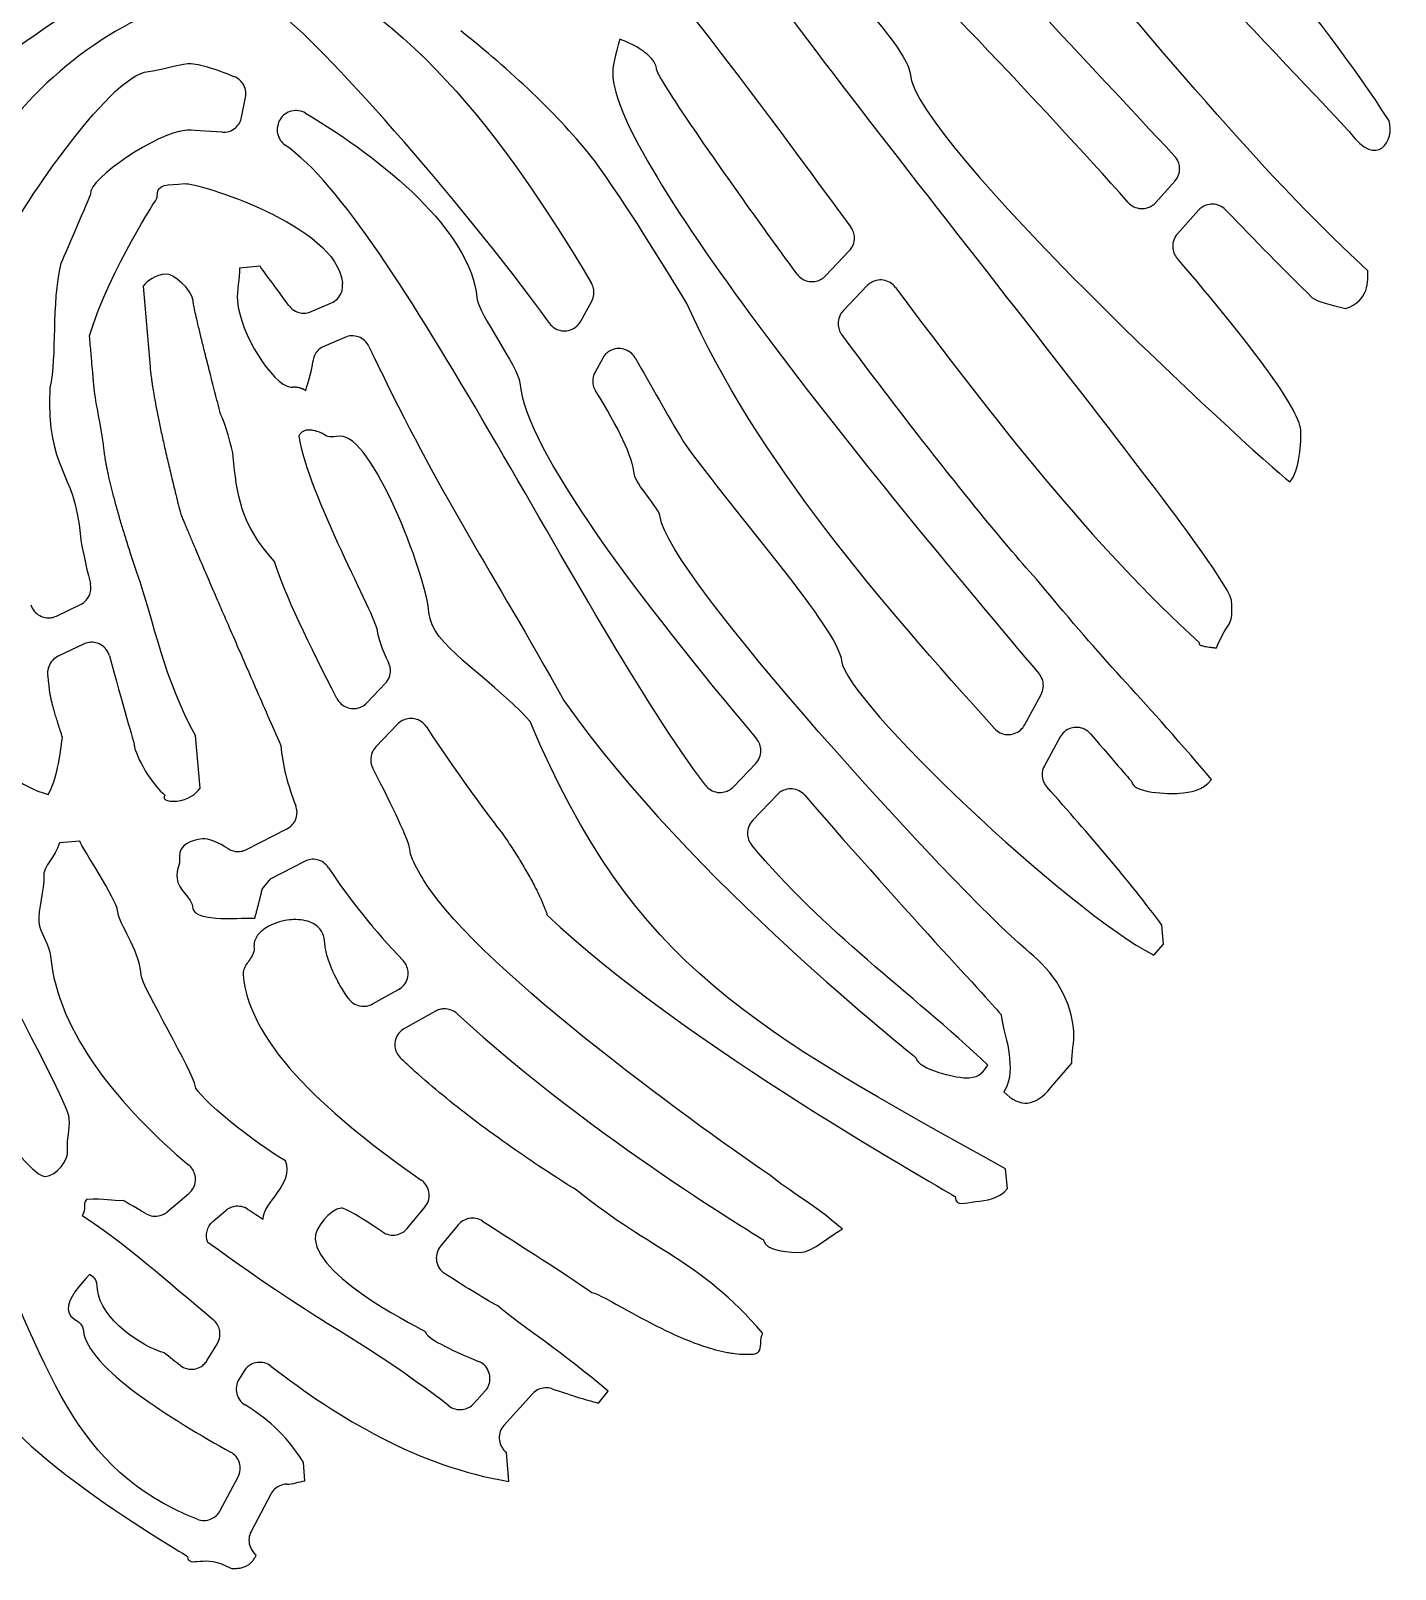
# Model space of a CAD drawing. Header units: inches. Extents: x -29.8 to 29.8, y -43 to 42.9.
# Drawn here: x -1.08 to 26.56, y -40.56 to -9.37 of the extents above; entities that cross this region are included whole.
import ezdxf

# ---------------------------------------------------------------- set-up
doc = ezdxf.new("R2010")
doc.units = ezdxf.units.IN
doc.header["$MEASUREMENT"] = 0

msp = doc.modelspace()

# ---------------------------------------------------------------- linework, layer by layer
for p, q in [((3.19, -11.122), (3.269, -10.717)), ((3.922, -11.287), (3.918, -11.305)), ((22.101, -12.414), (21.715, -12.847)), ((22.15, -13.486), (22.577, -13.007)), ((15.018, -14.338), (15.503, -13.829)), ((3.564, -14.143), (3.15, -14.179)), ((1.192, -14.547), (1.335, -16.183)), ((15.866, -14.534), (15.38, -15.045)), ((4.599, -15.061), (5.011, -14.883)), ((10.061, -15.258), (10.283, -14.85)), ((5.281, -15.583), (4.855, -15.768)), ((10.507, -16.004), (10.351, -16.29)), ((-0.561, -21.233), (-0.077, -21.001)), ((-0.012, -21.802), (-0.529, -22.049)), ((6.101, -22.599), (5.726, -22.993)), ((19.053, -23.442), (19.39, -22.825)), ((2.35, -24.721), (2.256, -23.654)), ((5.91, -23.886), (6.349, -23.426)), ((19.775, -23.684), (19.456, -24.268)), ((13.158, -24.695), (13.608, -24.222)), ((14.045, -24.851), (13.543, -25.378)), ((3.291, -25.966), (4.109, -25.545)), ((-0.088, -25.796), (-0.502, -25.832)), ((4.465, -26.206), (3.769, -26.564)), ((3.608, -26.768), (3.748, -26.592)), ((5.842, -29.097), (6.371, -28.803)), ((7.12, -29.244), (6.488, -29.596)), ((19.582, -30.795), (20.014, -30.295)), ((18.706, -32.84), (18.671, -32.443)), ((1.684, -33.31), (2.123, -32.937)), ((6.544, -33.649), (6.904, -33.215)), ((7.58, -33.575), (7.221, -34.008)), ((2.495, -36.319), (2.698, -35.978)), ((3.233, -36.546), (3.133, -36.714)), ((7.895, -37.198), (8.126, -36.942)), ((9.083, -37.002), (8.506, -37.641)), ((10.419, -37.188), (10.615, -36.947)), ((8.606, -38.778), (8.554, -38.189)), ((4.473, -38.763), (4.445, -38.393)), ((2.757, -39.369), (3.118, -38.684)), ((3.782, -39.033), (3.382, -39.792))]:
    msp.add_line(p, q)
msp.add_lwpolyline([(21.671, -28.109), (21.872, -27.886), (21.838, -27.498)])
msp.add_lwpolyline([(2.504, -33.93, -0.32037), (2.61, -33.507), (2.869, -33.287)], format="xyb")
for points, degree in [([(26.007, -14.233), (20.651, -9.268), (17.537, -2.945), (8.727, 1.873)], 3), ([(10.328, -0.578), (14.289, -3.313), (18.425, -8.003), (22.094, -11.907)], 3), ([(2.002, -1.857), (6.859, -1.432), (11.128, -7.375), (15.534, -13.347)], 3), ([(21.155, -12.847), (17.48, -8.719), (11.892, -3.134), (9.372, -1.314)], 3), ([(26.441, -11.193), (24.991, -8.931), (22.969, -6.661), (20.646, -4.448)], 3), ([(19.492, -5.011), (21.201, -6.682), (25.633, -11.408), (25.653, -11.435)], 3), ([(3.4, -7.666), (6.489, -8.752), (8.502, -11.511), (10.276, -14.478)], 3), ([(14.553, -7.554), (15.78, -8.782), (16.698, -9.829), (16.733, -10.237)], 3), ([(-1.509, -9.808), (-0.64, -9.176), (0.744, -8.317), (1.06, -7.924)], 3), ([(23.244, -20.911), (23.189, -20.286), (16.46, -12.07), (13.595, -8.115)], 3), ([(2.167, -8.679), (0.759, -9.125), (-1.023, -10.274), (-2, -11.988)], 3), ([(9.428, -15.298), (7.563, -12.726), (4.745, -9.564), (3.919, -8.981)], 3), ([(10.337, -11.998), (9.606, -11.061), (8.618, -10.156), (7.629, -9.367)], 3), ([(-1.67, -13.73), (-1.409, -13.185), (0.478, -10.265), (1.304, -10.193)], 3), ([(1.304, -10.193), (1.527, -10.173), (1.876, -10.053), (2.099, -10.033)], 3), ([(2.099, -10.033), (2.27, -10.018), (2.611, -10.116), (3.047, -10.3)], 3), ([(16.733, -10.237), (16.856, -11.643), (23.682, -17.925), (24.429, -18.513)], 3), ([(4.481, -11.037), (6.066, -11.977), (7.839, -13.436), (7.957, -14.783)], 3), ([(25.653, -11.435), (26.197, -12.183), (26.565, -11.582), (26.441, -11.193)], 3), ([(2.038, -11.388), (1.48, -11.437), (0.099, -12.356), (0.127, -12.679)], 3), ([(2.795, -11.424), (2.487, -11.402), (2.16, -11.377), (2.038, -11.388)], 3), ([(12.587, -24.662), (10.069, -21.327), (6.268, -13.188), (4.074, -11.687)], 3), ([(12.213, -14.899), (11.66, -13.989), (11.029, -12.962), (10.337, -11.998)], 3), ([(1.482, -12.741), (1.456, -12.451), (1.685, -12.498), (2.042, -12.467)], 3), ([(2.042, -12.467), (2.277, -12.446), (5.128, -13.299), (5.232, -14.481)], 3), ([(0.127, -12.679), (0.13, -12.713), (-0.462, -14.048), (-0.47, -14.081)], 3), ([(0.108, -15.55), (0.544, -14.144), (1.485, -12.774), (1.482, -12.741)], 3), ([(23.128, -12.997), (23.727, -13.622), (24.311, -14.218), (24.878, -14.772)], 3), ([(24.651, -17.46), (24.613, -17.022), (23.624, -15.701), (22.146, -13.979)], 3), ([(-0.47, -14.081), (-0.68, -14.939), (-0.542, -15.928), (-0.697, -16.609)], 3), ([(1.663, -14.299), (1.44, -14.318), (1.283, -14.435), (1.192, -14.547)], 3), ([(2.205, -14.836), (2.184, -14.602), (1.786, -14.288), (1.663, -14.299)], 3), ([(3.15, -14.179), (3.155, -14.393), (3.086, -14.624), (3.105, -14.847)], 3), ([(4.142, -14.932), (3.891, -14.572), (3.626, -14.243), (3.564, -14.143)], 3), ([(25.557, -14.997), (26.029, -14.865), (26.026, -14.416), (26.007, -14.233)], 3), ([(5.232, -14.481), (5.232, -14.485), (5.233, -14.49)], 2), ([(16.439, -14.569), (18.432, -17.246), (20.464, -19.842), (22.6, -21.776)], 3), ([(2.764, -17.138), (2.224, -15.059), (2.205, -14.836)], 2), ([(3.105, -14.847), (3.163, -15.506), (3.805, -16.539), (4.188, -16.594)], 3), ([(7.957, -14.783), (7.985, -15.106), (8.799, -16.182), (8.827, -16.505)], 3), ([(18.444, -23.512), (16.144, -20.946), (13.651, -18.112), (12.213, -14.899)], 3), ([(24.878, -14.772), (24.976, -14.855), (25.27, -14.93), (25.557, -14.997)], 3), ([(0.203, -16.63), (0.188, -16.463), (0.108, -15.55)], 2), ([(5.769, -15.767), (5.883, -16.007), (6.021, -16.292)], 2), ([(1.335, -16.183), (1.402, -16.975), (1.955, -19.165)], 2), ([(4.488, -16.659), (4.557, -16.436), (4.614, -16.245), (4.632, -16.073)], 3), ([(11.162, -15.997), (11.49, -16.569), (11.814, -17.139), (12.141, -17.698)], 3), ([(6.021, -16.292), (7.285, -18.894), (8.228, -20.275), (9.721, -22.946)], 3), ([(8.827, -16.505), (8.946, -17.867), (11.273, -20.931), (13.624, -23.722)], 3), ([(-0.697, -16.609), (-0.758, -18.362), (-0.199, -18.206), (-0.075, -19.623)], 3), ([(0.394, -17.783), (0.374, -17.56), (0.223, -16.853), (0.203, -16.63)], 3), ([(4.188, -16.594), (4.348, -16.569), (4.488, -16.659)], 2), ([(11.149, -18.371), (11.117, -18.005), (10.82, -17.401), (10.362, -16.669)], 3), ([(3.021, -18.003), (3.007, -17.835), (2.843, -17.283), (2.764, -17.138)], 3), ([(4.827, -17.53), (4.45, -17.369), (4.346, -17.587)], 2), ([(24.429, -18.513), (24.622, -18.303), (24.671, -17.683), (24.651, -17.46)], 3), ([(4.346, -17.587), (4.539, -18.773), (5.915, -21.258), (5.938, -21.525)], 3), ([(5.189, -17.588), (4.966, -17.608), (4.954, -17.622), (4.827, -17.53)], 3), ([(6.986, -21.164), (6.914, -20.338), (5.814, -17.534), (5.189, -17.588)], 3), ([(12.141, -17.698), (13.18, -19.161), (15.292, -21.517), (15.346, -22.141)], 3), ([(1.065, -20.347), (0.458, -18.519), (0.394, -17.783)], 2), ([(3.855, -20.126), (3.166, -19.379), (3.086, -18.739), (3.021, -18.003)], 3), ([(11.673, -19.225), (11.66, -19.068), (11.164, -18.538), (11.149, -18.371)], 3), ([(1.955, -19.165), (2.483, -20.436), (3.983, -23.855)], 2), ([(19.083, -27.989), (17.663, -26.798), (11.771, -20.34), (11.673, -19.225)], 3), ([(-0.075, -19.623), (-0.061, -19.785), (0.017, -20.137), (0.125, -20.572)], 3), ([(5.12, -22.904), (4.578, -21.843), (4.048, -20.764), (3.855, -20.126)], 3), ([(2.256, -23.654), (1.626, -22.536), (1.427, -21.381), (1.065, -20.347)], 3), ([(22.842, -24.547), (21.279, -22.709), (20.708, -22.209), (19.36, -20.561)], 3), ([(9.039, -23.371), (8.078, -22.344), (7.044, -21.833), (6.986, -21.164)], 3), ([(22.941, -21.878), (23.192, -21.273), (23.294, -21.48), (23.244, -20.911)], 3), ([(5.938, -21.525), (5.952, -21.682), (6.036, -21.909), (6.167, -22.175)], 3), ([(22.6, -21.776), (22.529, -21.841), (22.941, -21.878)], 2), ([(0.511, -22.041), (0.768, -22.981), (1.013, -23.829), (1.014, -23.845)], 3), ([(15.346, -22.141), (15.417, -22.945), (19.949, -27.218), (21.671, -28.109)], 3), ([(-0.702, -22.736), (-0.71, -22.643), (-0.722, -22.545), (-0.737, -22.443)], 3), ([(-0.439, -23.693), (-0.682, -22.959), (-0.702, -22.736)], 2), ([(9.721, -22.946), (12.305, -26.635), (16.858, -30.161), (16.86, -30.194)], 3), ([(18.671, -32.443), (13.632, -29.63), (11.122, -28.366), (9.039, -23.371)], 3), ([(-0.728, -24.85), (-0.551, -24.547), (-0.496, -24.078), (-0.439, -23.693)], 3), ([(6.934, -23.48), (7.634, -24.552), (8.446, -25.615), (8.455, -25.616)], 3), ([(1.014, -23.845), (1.035, -24.079), (1.38, -24.666), (1.643, -24.869)], 3), ([(3.983, -23.855), (4.018, -24.255), (4.123, -24.663), (4.286, -25.074)], 3), ([(-1.842, -24.095), (-1.831, -24.229), (-1.287, -24.707), (-0.728, -24.85)], 3), ([(6.596, -25.965), (6.579, -25.772), (6.263, -25.127), (5.847, -24.316)], 3), ([(-0.301, -31.426), (-0.348, -30.89), (-2.966, -26.667), (-3.166, -24.391)], 3), ([(1.643, -24.869), (1.572, -24.934), (1.655, -25.003), (1.878, -24.984)], 3), ([(1.878, -24.984), (2.101, -24.964), (2.258, -24.847), (2.35, -24.721)], 3), ([(14.6, -24.865), (16.705, -27.298), (18.579, -29.279), (18.583, -29.324)], 3), ([(21.838, -27.498), (21.169, -26.598), (20.366, -25.666), (19.505, -24.697)], 3), ([(-0.502, -25.832), (-0.583, -26.129), (-0.84, -26.301), (-0.82, -26.524)], 3), ([(0.678, -27.202), (0.66, -26.99), (-0.052, -25.923), (-0.088, -25.796)], 3), ([(2.395, -25.748), (2.172, -25.768), (1.912, -25.88), (1.931, -26.103)], 3), ([(2.925, -25.954), (2.718, -25.828), (2.52, -25.737), (2.395, -25.748)], 3), ([(8.455, -25.616), (9.151, -26.618), (9.382, -27.294)], 2), ([(18.312, -30.338), (16.738, -28.848), (14.968, -27.618), (13.525, -25.876)], 3), ([(1.931, -26.103), (1.951, -26.327), (1.862, -26.334), (1.881, -26.557)], 3), ([(7.03, -26.813), (6.9, -26.63), (6.616, -26.188), (6.596, -25.965)], 3), ([(4.951, -26.335), (5.363, -26.972), (5.882, -27.605), (6.461, -28.218)], 3), ([(-0.82, -26.524), (-0.801, -26.747), (-0.94, -27.209), (-0.921, -27.432)], 3), ([(1.881, -26.557), (1.901, -26.781), (2.184, -26.936), (2.204, -27.159)], 3), ([(3.456, -27.359), (3.541, -27.056), (3.608, -26.768)], 2), ([(3.769, -26.564), (3.767, -26.566), (3.765, -26.57), (3.761, -26.576), (3.757, -26.581), (3.752, -26.587), (3.75, -26.591), (3.748, -26.592)], 3), ([(13.906, -32.578), (13.163, -32.079), (8.364, -28.705), (7.03, -26.813)], 3), ([(-0.921, -27.432), (-0.901, -27.655), (-0.699, -27.908), (-0.68, -28.131)], 3), ([(1.152, -28.51), (1.102, -27.93), (0.706, -27.515), (0.678, -27.202)], 3), ([(2.204, -27.159), (2.23, -27.46), (3.274, -27.333), (3.456, -27.359)], 3), ([(9.382, -27.294), (12.09, -29.899), (17.643, -32.97), (17.646, -33.004)], 3), ([(20.051, -29.645), (19.979, -28.83), (19.508, -28.346), (19.083, -27.989)], 3), ([(-0.68, -28.131), (-0.544, -29.685), (0.76, -31.226), (2.12, -32.364)], 3), ([(2.248, -30.753), (2.229, -30.53), (1.172, -28.733), (1.152, -28.51)], 3), ([(7.557, -29.295), (10.353, -31.869), (13.763, -33.863), (13.765, -33.883)], 3), ([(18.583, -29.324), (18.603, -29.547), (18.723, -29.896), (18.743, -30.119)], 3), ([(20.014, -30.295), (20, -30.099), (20.07, -29.868), (20.051, -29.645)], 3), ([(16.86, -30.194), (16.88, -30.417), (17.707, -30.615), (17.93, -30.595)], 3), ([(18.743, -30.119), (18.762, -30.342), (18.8, -30.622), (18.632, -30.878)], 3), ([(17.93, -30.595), (18.153, -30.576), (18.22, -30.467), (18.312, -30.338)], 3), ([(4.082, -32.275), (3.503, -31.955), (2.268, -30.976), (2.248, -30.753)], 3), ([(18.632, -30.878), (18.961, -31.209), (19.277, -31.181), (19.582, -30.795)], 3), ([(-1.988, -31.31), (-1.496, -31.986), (-0.971, -32.609), (-0.784, -32.592)], 3), ([(-0.336, -32.058), (-0.356, -31.835), (-0.282, -31.649), (-0.301, -31.426)], 3), ([(-0.784, -32.592), (-0.561, -32.573), (-0.317, -32.281), (-0.336, -32.058)], 3), ([(3.629, -33.461), (3.623, -33.106), (4.256, -32.77), (4.082, -32.275)], 3), ([(15.364, -33.663), (14.766, -33.134), (14.296, -32.905), (13.906, -32.578)], 3), ([(0.788, -33.084), (0.565, -33.104), (0.423, -33.026), (0.049, -33.062)], 3), ([(13.751, -35.776), (12.44, -34.253), (11.536, -34.135), (9.997, -32.885)], 3), ([(17.646, -33.004), (17.665, -33.227), (17.836, -33.122), (18.059, -33.102)], 3), ([(18.059, -33.102), (18.283, -33.083), (18.536, -33.047), (18.706, -32.84)], 3), ([(2.287, -39.543), (-0.267, -38.533), (-0.699, -36.523), (-2.191, -33.25)], 3), ([(0.049, -33.062), (-0.046, -33.17), (0.051, -33.252), (-0.04, -33.385)], 3), ([(1.256, -33.35), (0.992, -33.201), (0.802, -33.083), (0.788, -33.084)], 3), ([(3.319, -33.261), (3.425, -33.331), (3.528, -33.398), (3.629, -33.461)], 3), ([(5.209, -33.237), (4.986, -33.257), (4.66, -33.645), (4.679, -33.868)], 3), ([(6.048, -33.721), (5.615, -33.433), (5.292, -33.23), (5.209, -33.237)], 3), ([(-0.04, -33.385), (0.785, -33.916), (1.658, -34.694), (2.617, -35.499)], 3), ([(8.072, -33.5), (8.921, -34.051), (9.714, -34.542), (10.283, -34.946)], 3), ([(14.551, -34.129), (14.774, -34.109), (15.077, -33.811), (15.364, -33.663)], 3), ([(7.387, -37.243), (5.625, -35.883), (4.924, -35.699), (2.504, -33.93)], 3), ([(4.679, -33.868), (4.752, -34.694), (6.91, -35.719), (6.912, -35.742)], 3), ([(13.765, -33.883), (13.785, -34.106), (14.328, -34.148), (14.551, -34.129)], 3), ([(0.11, -34.583), (-0.084, -34.793), (-0.342, -35.072), (-0.323, -35.295)], 3), ([(0.271, -34.883), (0.251, -34.66), (0.239, -34.675), (0.11, -34.583)], 3), ([(8.379, -35.219), (8.052, -35.04), (7.678, -34.806), (7.304, -34.561)], 3), ([(1.622, -36.167), (1.186, -36.054), (0.325, -35.497), (0.271, -34.883)], 3), ([(10.615, -36.947), (9.726, -36.183), (8.868, -35.629), (8.379, -35.219)], 3), ([(-0.323, -35.295), (-0.303, -35.518), (-0.035, -35.495), (-0.016, -35.718)], 3), ([(-0.016, -35.718), (0.05, -36.47), (1.819, -37.548), (2.967, -38.181)], 3), ([(6.912, -35.742), (6.923, -35.863), (7.392, -36.098), (7.991, -36.344)], 3), ([(1.95, -36.429), (1.843, -36.35), (1.734, -36.263), (1.622, -36.167)], 3), ([(3.783, -36.441), (5.175, -37.508), (6.752, -38.468), (8.606, -38.778)], 3), ([(-2.096, -36.62), (-1.979, -37.959), (2.091, -40.267), (2.094, -40.301)], 3), ([(9.482, -36.899), (9.894, -37.039), (10.243, -37.146), (10.419, -37.188)], 3), ([(4.445, -38.393), (4.064, -37.792), (3.677, -37.482), (3.259, -37.225)], 3), ([(8.554, -38.189), (8.55, -38.186), (8.546, -38.182), (8.542, -38.179)], 3), ([(4.107, -38.833), (4.216, -38.831), (4.357, -38.787), (4.473, -38.763)], 3), ([(2.094, -40.301), (2.116, -40.557), (2.442, -40.216), (2.969, -40.539)], 3), ([(3.485, -40.269), (3.473, -40.257), (3.461, -40.245), (3.449, -40.233)], 3), ([(2.969, -40.539), (3.356, -40.573), (3.485, -40.269)], 2)]:
    msp.add_open_spline(points, degree=degree)
for points, knots in [([(10.854, -9.541), (10.765, -9.845), (10.694, -10.091), (10.714, -10.314), (10.881, -12.222), (16.368, -18.894), (19.347, -22.402)], [0, 0, 0, 0, 0.25, 0.25, 0.25, 0.4318751, 0.4318751, 0.4318751, 0.4318751]), ([(14.444, -14.3), (14.026, -13.73), (13.637, -13.189), (13.292, -12.702), (12.845, -12.074), (12.472, -11.534), (12.192, -11.119), (11.991, -10.819), (11.838, -10.584), (11.739, -10.419), (11.68, -10.321), (11.639, -10.248), (11.617, -10.199), (11.606, -10.175), (11.6, -10.157), (11.599, -10.147), (11.593, -10.084), (11.562, -10.011), (11.499, -9.936), (11.43, -9.853), (11.324, -9.769), (11.196, -9.696), (11.09, -9.635), (10.97, -9.582), (10.854, -9.541)], [0.256679, 0.256679, 0.256679, 0.256679, 0.3249254, 0.3249254, 0.3249254, 0.4129641, 0.4129641, 0.4129641, 0.4762975, 0.4762975, 0.4762975, 0.5139176, 0.5139176, 0.5139176, 0.5321382, 0.5321382, 0.5321382, 0.6880013, 0.6880013, 0.6880013, 0.8579354, 0.8579354, 0.8579354, 1, 1, 1, 1]), ([(3.269, -10.717), (3.278, -10.669), (3.278, -10.62), (3.259, -10.524), (3.24, -10.479), (3.193, -10.407), (3.169, -10.38), (3.112, -10.333), (3.081, -10.314), (3.047, -10.3)], [0, 0, 0, 0, 0.372089, 0.372089, 0.744178, 0.744178, 1.02366, 1.02366, 1.303142, 1.303142, 1.303142, 1.303142]), ([(2.795, -11.424), (2.844, -11.428), (2.893, -11.422), (2.985, -11.391), (3.028, -11.367), (3.097, -11.308), (3.124, -11.275), (3.167, -11.203), (3.182, -11.163), (3.19, -11.122)], [0, 0, 0, 0, 0.372089, 0.372089, 0.744178, 0.744178, 1.063771, 1.063771, 1.383365, 1.383365, 1.383365, 1.383365]), ([(4.481, -11.037), (4.439, -11.012), (4.393, -10.995), (4.296, -10.981), (4.247, -10.983), (4.152, -11.007), (4.107, -11.028), (4.029, -11.085), (3.995, -11.122), (3.946, -11.201), (3.93, -11.243), (3.922, -11.287)], [0, 0, 0, 0, 0.372089, 0.372089, 0.744178, 0.744178, 1.116267, 1.116267, 1.488355, 1.488355, 1.827955, 1.827955, 1.827955, 1.827955]), ([(3.918, -11.305), (3.909, -11.353), (3.909, -11.403), (3.928, -11.498), (3.947, -11.544), (4, -11.625), (4.034, -11.66), (4.074, -11.687)], [0, 0, 0, 0, 0.372089, 0.372089, 0.744178, 0.744178, 1.112176, 1.112176, 1.112176, 1.112176]), ([(22.101, -12.414), (22.134, -12.377), (22.159, -12.335), (22.191, -12.243), (22.198, -12.194), (22.193, -12.101), (22.184, -12.058), (22.149, -11.977), (22.125, -11.939), (22.094, -11.907)], [0, 0, 0, 0, 0.372089, 0.372089, 0.744178, 0.744178, 1.08015, 1.08015, 1.416123, 1.416123, 1.416123, 1.416123]), ([(21.155, -12.847), (21.187, -12.883), (21.226, -12.913), (21.314, -12.956), (21.362, -12.969), (21.459, -12.975), (21.508, -12.969), (21.585, -12.943), (21.614, -12.928), (21.668, -12.893), (21.693, -12.871), (21.715, -12.847)], [0, 0, 0, 0, 0.372089, 0.372089, 0.744178, 0.744178, 1.116267, 1.116267, 1.363228, 1.363228, 1.61019, 1.61019, 1.61019, 1.61019]), ([(23.128, -12.997), (23.094, -12.962), (23.053, -12.934), (22.964, -12.894), (22.916, -12.883), (22.818, -12.88), (22.77, -12.889), (22.696, -12.916), (22.669, -12.93), (22.62, -12.965), (22.597, -12.985), (22.577, -13.007)], [0, 0, 0, 0, 0.372089, 0.372089, 0.744178, 0.744178, 1.116267, 1.116267, 1.345672, 1.345672, 1.575077, 1.575077, 1.575077, 1.575077]), ([(15.503, -13.829), (15.537, -13.793), (15.563, -13.752), (15.599, -13.661), (15.608, -13.612), (15.606, -13.525), (15.599, -13.486), (15.575, -13.413), (15.557, -13.378), (15.534, -13.347)], [0, 0, 0, 0, 0.372089, 0.372089, 0.744178, 0.744178, 1.039369, 1.039369, 1.33456, 1.33456, 1.33456, 1.33456]), ([(22.15, -13.486), (22.118, -13.522), (22.093, -13.564), (22.06, -13.657), (22.053, -13.705), (22.058, -13.795), (22.067, -13.836), (22.097, -13.913), (22.119, -13.948), (22.146, -13.979)], [0, 0, 0, 0, 0.372089, 0.372089, 0.744178, 0.744178, 1.058621, 1.058621, 1.373065, 1.373065, 1.373065, 1.373065]), ([(14.444, -14.3), (14.472, -14.339), (14.509, -14.373), (14.592, -14.424), (14.638, -14.441), (14.735, -14.457), (14.784, -14.455), (14.867, -14.436), (14.901, -14.422), (14.964, -14.386), (14.993, -14.364), (15.018, -14.338)], [0, 0, 0, 0, 0.372089, 0.372089, 0.744178, 0.744178, 1.116267, 1.116267, 1.393072, 1.393072, 1.669877, 1.669877, 1.669877, 1.669877]), ([(5.011, -14.883), (5.055, -14.863), (5.096, -14.835), (5.164, -14.765), (5.191, -14.724), (5.221, -14.649), (5.229, -14.618), (5.237, -14.554), (5.237, -14.522), (5.233, -14.49)], [0, 0, 0, 0, 0.372089, 0.372089, 0.744178, 0.744178, 0.98917, 0.98917, 1.234163, 1.234163, 1.234163, 1.234163]), ([(10.283, -14.85), (10.307, -14.808), (10.322, -14.761), (10.331, -14.672), (10.329, -14.631), (10.312, -14.551), (10.297, -14.513), (10.276, -14.478)], [0, 0, 0, 0, 0.3720889, 0.3720889, 0.682317, 0.682317, 0.9925452, 0.9925452, 0.9925452, 0.9925452]), ([(16.439, -14.569), (16.409, -14.53), (16.373, -14.497), (16.289, -14.447), (16.243, -14.43), (16.146, -14.415), (16.097, -14.417), (16.015, -14.437), (15.981, -14.45), (15.919, -14.486), (15.891, -14.508), (15.866, -14.534)], [0, 0, 0, 0, 0.372089, 0.372089, 0.744178, 0.744178, 1.116267, 1.116267, 1.388876, 1.388876, 1.661485, 1.661485, 1.661485, 1.661485]), ([(4.142, -14.932), (4.17, -14.972), (4.206, -15.006), (4.288, -15.059), (4.334, -15.077), (4.418, -15.093), (4.455, -15.094), (4.529, -15.086), (4.565, -15.076), (4.599, -15.061)], [0, 0, 0, 0, 0.372089, 0.372089, 0.744178, 0.744178, 1.027031, 1.027031, 1.309884, 1.309884, 1.309884, 1.309884]), ([(9.428, -15.298), (9.457, -15.337), (9.493, -15.371), (9.576, -15.422), (9.622, -15.44), (9.718, -15.456), (9.768, -15.454), (9.863, -15.432), (9.908, -15.412), (9.971, -15.368), (9.992, -15.349), (10.03, -15.306), (10.047, -15.283), (10.061, -15.258)], [0, 0, 0, 0, 0.372089, 0.372089, 0.744178, 0.744178, 1.116267, 1.116267, 1.488355, 1.488355, 1.70581, 1.70581, 1.923265, 1.923265, 1.923265, 1.923265]), ([(15.38, -15.045), (15.346, -15.08), (15.319, -15.122), (15.284, -15.212), (15.275, -15.261), (15.277, -15.349), (15.284, -15.388), (15.309, -15.462), (15.327, -15.496), (15.35, -15.528)], [0, 0, 0, 0, 0.372089, 0.372089, 0.744178, 0.744178, 1.042009, 1.042009, 1.33984, 1.33984, 1.33984, 1.33984]), ([(5.769, -15.767), (5.748, -15.723), (5.719, -15.683), (5.647, -15.617), (5.605, -15.592), (5.513, -15.558), (5.464, -15.55), (5.369, -15.554), (5.323, -15.565), (5.281, -15.583)], [0, 0, 0, 0, 0.372089, 0.372089, 0.744178, 0.744178, 1.116267, 1.116267, 1.470346, 1.470346, 1.470346, 1.470346]), ([(19.36, -20.561), (18.657, -19.779), (17.781, -18.698), (16.883, -17.543), (16.37, -16.882), (15.85, -16.198), (15.35, -15.528)], [0, 0, 0, 0, 0.1330345, 0.1330345, 0.1330345, 0.2091496, 0.2091496, 0.2091496, 0.2091496]), ([(4.855, -15.768), (4.811, -15.787), (4.77, -15.815), (4.707, -15.88), (4.683, -15.915), (4.648, -15.991), (4.636, -16.031), (4.632, -16.073)], [0, 0, 0, 0, 0.372089, 0.372089, 0.690202, 0.690202, 1.008315, 1.008315, 1.008315, 1.008315]), ([(11.162, -15.997), (11.137, -15.955), (11.105, -15.918), (11.028, -15.858), (10.984, -15.835), (10.89, -15.809), (10.841, -15.806), (10.744, -15.817), (10.697, -15.832), (10.623, -15.873), (10.595, -15.894), (10.545, -15.944), (10.524, -15.973), (10.507, -16.004)], [0, 0, 0, 0, 0.372089, 0.372089, 0.744178, 0.744178, 1.116267, 1.116267, 1.488355, 1.488355, 1.756849, 1.756849, 2.025342, 2.025342, 2.025342, 2.025342]), ([(10.351, -16.29), (10.327, -16.333), (10.313, -16.38), (10.302, -16.47), (10.305, -16.512), (10.324, -16.594), (10.34, -16.633), (10.362, -16.669)], [0, 0, 0, 0, 0.372089, 0.372089, 0.692167, 0.692167, 1.012245, 1.012245, 1.012245, 1.012245]), ([(-0.077, -21.001), (-0.033, -20.979), (0.007, -20.95), (0.072, -20.877), (0.097, -20.835), (0.126, -20.755), (0.133, -20.718), (0.137, -20.645), (0.134, -20.608), (0.125, -20.572)], [0, 0, 0, 0, 0.372089, 0.372089, 0.744178, 0.744178, 1.024493, 1.024493, 1.304809, 1.304809, 1.304809, 1.304809]), ([(-1.082, -21.005), (-1.068, -21.052), (-1.044, -21.095), (-0.982, -21.171), (-0.944, -21.202), (-0.858, -21.248), (-0.811, -21.263), (-0.728, -21.272), (-0.694, -21.27), (-0.626, -21.259), (-0.593, -21.248), (-0.561, -21.233)], [0, 0, 0, 0, 0.372089, 0.372089, 0.744178, 0.744178, 1.116267, 1.116267, 1.379175, 1.379175, 1.642083, 1.642083, 1.642083, 1.642083]), ([(0.511, -22.041), (0.499, -21.994), (0.477, -21.95), (0.417, -21.872), (0.38, -21.84), (0.295, -21.791), (0.249, -21.775), (0.164, -21.763), (0.128, -21.764), (0.055, -21.775), (0.02, -21.786), (-0.012, -21.802)], [0, 0, 0, 0, 0.372089, 0.372089, 0.744178, 0.744178, 1.116267, 1.116267, 1.39445, 1.39445, 1.672634, 1.672634, 1.672634, 1.672634]), ([(-0.529, -22.049), (-0.573, -22.07), (-0.612, -22.1), (-0.678, -22.172), (-0.703, -22.215), (-0.73, -22.29), (-0.737, -22.32), (-0.743, -22.382), (-0.742, -22.413), (-0.737, -22.443)], [0, 0, 0, 0, 0.372089, 0.372089, 0.744178, 0.744178, 0.979693, 0.979693, 1.215208, 1.215208, 1.215208, 1.215208]), ([(6.101, -22.599), (6.135, -22.563), (6.162, -22.522), (6.197, -22.431), (6.206, -22.382), (6.205, -22.306), (6.201, -22.279), (6.188, -22.225), (6.179, -22.199), (6.167, -22.175)], [0, 0, 0, 0, 0.372089, 0.372089, 0.744178, 0.744178, 0.953141, 0.953141, 1.162105, 1.162105, 1.162105, 1.162105]), ([(19.39, -22.825), (19.414, -22.782), (19.428, -22.735), (19.439, -22.638), (19.435, -22.589), (19.414, -22.516), (19.404, -22.491), (19.379, -22.444), (19.364, -22.422), (19.347, -22.402)], [0, 0, 0, 0, 0.372089, 0.372089, 0.744178, 0.744178, 0.947088, 0.947088, 1.149999, 1.149999, 1.149999, 1.149999]), ([(5.12, -22.904), (5.143, -22.948), (5.173, -22.987), (5.247, -23.05), (5.29, -23.074), (5.383, -23.105), (5.432, -23.111), (5.527, -23.105), (5.572, -23.093), (5.656, -23.053), (5.694, -23.026), (5.726, -22.993)], [0, 0, 0, 0, 0.372089, 0.372089, 0.744178, 0.744178, 1.116267, 1.116267, 1.469256, 1.469256, 1.822245, 1.822245, 1.822245, 1.822245]), ([(6.934, -23.48), (6.908, -23.439), (6.873, -23.403), (6.793, -23.348), (6.748, -23.328), (6.652, -23.308), (6.603, -23.307), (6.516, -23.322), (6.478, -23.335), (6.408, -23.373), (6.376, -23.397), (6.349, -23.426)], [0, 0, 0, 0, 0.372089, 0.372089, 0.744178, 0.744178, 1.116267, 1.116267, 1.418578, 1.418578, 1.72089, 1.72089, 1.72089, 1.72089]), ([(18.444, -23.512), (18.477, -23.549), (18.516, -23.578), (18.604, -23.621), (18.652, -23.633), (18.75, -23.639), (18.798, -23.633), (18.891, -23.601), (18.934, -23.576), (19.004, -23.515), (19.032, -23.481), (19.053, -23.442)], [0, 0, 0, 0, 0.372089, 0.372089, 0.744178, 0.744178, 1.116267, 1.116267, 1.488355, 1.488355, 1.825221, 1.825221, 1.825221, 1.825221]), ([(20.388, -23.62), (20.356, -23.583), (20.317, -23.552), (20.23, -23.508), (20.183, -23.495), (20.086, -23.487), (20.037, -23.492), (19.944, -23.522), (19.9, -23.546), (19.827, -23.607), (19.797, -23.643), (19.775, -23.684)], [0, 0, 0, 0, 0.372089, 0.372089, 0.744178, 0.744178, 1.116267, 1.116267, 1.488355, 1.488355, 1.844544, 1.844544, 1.844544, 1.844544]), ([(20.388, -23.62), (20.911, -24.227), (21.227, -24.589), (21.228, -24.595), (21.247, -24.818), (21.969, -24.845), (22.415, -24.806), (22.669, -24.771), (22.842, -24.547)], [0.4561752, 0.4561752, 0.4561752, 0.4561752, 0.5, 0.5, 0.5, 0.75, 0.75, 1, 1, 1, 1]), ([(5.91, -23.886), (5.876, -23.922), (5.849, -23.963), (5.814, -24.054), (5.805, -24.103), (5.806, -24.18), (5.81, -24.209), (5.824, -24.264), (5.834, -24.291), (5.847, -24.316)], [0, 0, 0, 0, 0.372089, 0.372089, 0.744178, 0.744178, 0.961851, 0.961851, 1.179525, 1.179525, 1.179525, 1.179525]), ([(13.608, -24.222), (13.642, -24.187), (13.668, -24.146), (13.704, -24.055), (13.713, -24.006), (13.711, -23.914), (13.703, -23.872), (13.673, -23.792), (13.651, -23.755), (13.624, -23.722)], [0, 0, 0, 0, 0.372089, 0.372089, 0.744178, 0.744178, 1.070251, 1.070251, 1.396324, 1.396324, 1.396324, 1.396324]), ([(19.456, -24.268), (19.432, -24.311), (19.418, -24.358), (19.407, -24.455), (19.411, -24.504), (19.432, -24.578), (19.443, -24.604), (19.47, -24.653), (19.486, -24.676), (19.505, -24.697)], [0, 0, 0, 0, 0.372089, 0.372089, 0.744178, 0.744178, 0.957864, 0.957864, 1.171551, 1.171551, 1.171551, 1.171551]), ([(12.587, -24.662), (12.617, -24.701), (12.653, -24.734), (12.737, -24.783), (12.784, -24.8), (12.881, -24.814), (12.93, -24.811), (13.011, -24.791), (13.044, -24.778), (13.105, -24.742), (13.133, -24.72), (13.158, -24.695)], [0, 0, 0, 0, 0.372089, 0.372089, 0.744178, 0.744178, 1.116267, 1.116267, 1.385672, 1.385672, 1.655076, 1.655076, 1.655076, 1.655076]), ([(14.6, -24.865), (14.568, -24.828), (14.529, -24.798), (14.442, -24.754), (14.394, -24.74), (14.297, -24.733), (14.248, -24.738), (14.172, -24.763), (14.143, -24.776), (14.091, -24.809), (14.066, -24.829), (14.045, -24.851)], [0, 0, 0, 0, 0.372089, 0.372089, 0.744178, 0.744178, 1.116267, 1.116267, 1.353921, 1.353921, 1.591575, 1.591575, 1.591575, 1.591575]), ([(4.109, -25.545), (4.153, -25.523), (4.191, -25.492), (4.255, -25.418), (4.279, -25.375), (4.307, -25.287), (4.314, -25.244), (4.311, -25.157), (4.302, -25.114), (4.286, -25.074)], [0, 0, 0, 0, 0.372089, 0.372089, 0.744178, 0.744178, 1.075508, 1.075508, 1.406838, 1.406838, 1.406838, 1.406838]), ([(13.543, -25.378), (13.509, -25.413), (13.483, -25.455), (13.447, -25.546), (13.438, -25.594), (13.44, -25.685), (13.448, -25.727), (13.477, -25.806), (13.498, -25.843), (13.525, -25.876)], [0, 0, 0, 0, 0.372089, 0.372089, 0.744178, 0.744178, 1.066073, 1.066073, 1.387969, 1.387969, 1.387969, 1.387969]), ([(2.925, -25.954), (2.967, -25.979), (3.013, -25.996), (3.1, -26.01), (3.14, -26.009), (3.218, -25.997), (3.256, -25.984), (3.291, -25.966)], [0, 0, 0, 0, 0.3720889, 0.3720889, 0.6728652, 0.6728652, 0.9736415, 0.9736415, 0.9736415, 0.9736415]), ([(4.951, -26.335), (4.924, -26.294), (4.89, -26.259), (4.81, -26.203), (4.765, -26.184), (4.674, -26.164), (4.631, -26.162), (4.545, -26.173), (4.503, -26.186), (4.465, -26.206)], [0, 0, 0, 0, 0.372089, 0.372089, 0.744178, 0.744178, 1.074709, 1.074709, 1.40524, 1.40524, 1.40524, 1.40524]), ([(4.158, -27.393), (4.045, -27.403), (3.878, -27.447), (3.739, -27.521), (3.646, -27.571), (3.565, -27.634), (3.513, -27.706), (3.477, -27.756), (3.453, -27.81), (3.445, -27.866), (3.441, -27.892), (3.439, -27.919), (3.442, -27.95), (3.447, -28.006), (3.433, -28.064), (3.404, -28.119), (3.367, -28.188), (3.309, -28.254), (3.268, -28.325), (3.235, -28.383), (3.215, -28.444), (3.221, -28.509), (3.348, -29.96), (5.04, -31.419), (6.83, -32.668)], [0, 0, 0, 0, 0.153388, 0.153388, 0.153388, 0.2555857, 0.2555857, 0.2555857, 0.325525, 0.325525, 0.325525, 0.3577834, 0.3577834, 0.3577834, 0.4521937, 0.4521937, 0.4521937, 0.5700375, 0.5700375, 0.5700375, 0.6666667, 0.6666667, 0.6666667, 0.8610033, 0.8610033, 0.8610033, 0.8610033]), ([(5.349, -28.98), (5.287, -28.888), (5.232, -28.8), (5.183, -28.716), (5.16, -28.676), (5.139, -28.636), (5.116, -28.593), (5.022, -28.413), (4.928, -28.191), (4.886, -27.948), (4.879, -27.907), (4.874, -27.866), (4.87, -27.825), (4.863, -27.747), (4.84, -27.665), (4.793, -27.598), (4.743, -27.527), (4.668, -27.472), (4.579, -27.437), (4.46, -27.392), (4.317, -27.383), (4.198, -27.39), (4.184, -27.391), (4.171, -27.392), (4.158, -27.393)], [0.4627865, 0.4627865, 0.4627865, 0.4627865, 0.4953985, 0.4953985, 0.4953985, 0.5110565, 0.5110565, 0.5110565, 0.5765023, 0.5765023, 0.5765023, 0.5873285, 0.5873285, 0.5873285, 0.701918, 0.701918, 0.701918, 0.8220929, 0.8220929, 0.8220929, 0.9818682, 0.9818682, 0.9818682, 1, 1, 1, 1]), ([(6.371, -28.803), (6.414, -28.779), (6.451, -28.747), (6.512, -28.671), (6.535, -28.627), (6.562, -28.533), (6.567, -28.484), (6.557, -28.395), (6.546, -28.355), (6.512, -28.281), (6.489, -28.247), (6.461, -28.218)], [0, 0, 0, 0, 0.372089, 0.372089, 0.744178, 0.744178, 1.116267, 1.116267, 1.427018, 1.427018, 1.73777, 1.73777, 1.73777, 1.73777]), ([(5.349, -28.98), (5.377, -29.021), (5.412, -29.056), (5.493, -29.109), (5.539, -29.128), (5.63, -29.146), (5.674, -29.147), (5.761, -29.133), (5.803, -29.119), (5.842, -29.097)], [0, 0, 0, 0, 0.372089, 0.372089, 0.744178, 0.744178, 1.080233, 1.080233, 1.416289, 1.416289, 1.416289, 1.416289]), ([(7.557, -29.295), (7.521, -29.262), (7.479, -29.237), (7.387, -29.203), (7.339, -29.195), (7.26, -29.198), (7.231, -29.202), (7.174, -29.218), (7.146, -29.229), (7.12, -29.244)], [0, 0, 0, 0, 0.372089, 0.372089, 0.744178, 0.744178, 0.969879, 0.969879, 1.19558, 1.19558, 1.19558, 1.19558]), ([(6.488, -29.596), (6.445, -29.62), (6.408, -29.652), (6.347, -29.728), (6.324, -29.772), (6.297, -29.866), (6.293, -29.915), (6.302, -30.007), (6.315, -30.049), (6.353, -30.128), (6.38, -30.164), (6.411, -30.195)], [0, 0, 0, 0, 0.372089, 0.372089, 0.744178, 0.744178, 1.116267, 1.116267, 1.451416, 1.451416, 1.786566, 1.786566, 1.786566, 1.786566]), ([(9.997, -32.885), (9.89, -32.82), (9.557, -32.614), (9.122, -32.322), (8.727, -32.056), (8.251, -31.72), (7.781, -31.358), (7.384, -31.053), (6.992, -30.729), (6.643, -30.411), (6.564, -30.338), (6.486, -30.266), (6.411, -30.195)], [0, 0, 0, 0, 0.1178043, 0.1178043, 0.1178043, 0.2248538, 0.2248538, 0.2248538, 0.3154724, 0.3154724, 0.3154724, 0.3361347, 0.3361347, 0.3361347, 0.3361347]), ([(2.123, -32.937), (2.16, -32.906), (2.19, -32.867), (2.235, -32.78), (2.249, -32.733), (2.257, -32.636), (2.252, -32.587), (2.227, -32.506), (2.212, -32.473), (2.172, -32.414), (2.148, -32.387), (2.12, -32.364)], [0, 0, 0, 0, 0.372089, 0.372089, 0.744178, 0.744178, 1.116267, 1.116267, 1.389234, 1.389234, 1.662201, 1.662201, 1.662201, 1.662201]), ([(6.904, -33.215), (6.935, -33.177), (6.959, -33.134), (6.988, -33.041), (6.993, -32.992), (6.985, -32.895), (6.971, -32.847), (6.935, -32.777), (6.918, -32.752), (6.878, -32.706), (6.855, -32.685), (6.83, -32.668)], [0, 0, 0, 0, 0.372089, 0.372089, 0.744178, 0.744178, 1.116267, 1.116267, 1.348015, 1.348015, 1.579764, 1.579764, 1.579764, 1.579764]), ([(1.256, -33.35), (1.298, -33.375), (1.345, -33.39), (1.442, -33.403), (1.491, -33.399), (1.565, -33.379), (1.591, -33.369), (1.64, -33.344), (1.663, -33.328), (1.684, -33.31)], [0, 0, 0, 0, 0.372089, 0.372089, 0.744178, 0.744178, 0.955222, 0.955222, 1.166265, 1.166265, 1.166265, 1.166265]), ([(3.319, -33.261), (3.279, -33.234), (3.233, -33.215), (3.137, -33.196), (3.088, -33.196), (3.009, -33.211), (2.978, -33.221), (2.92, -33.249), (2.893, -33.267), (2.869, -33.287)], [0, 0, 0, 0, 0.372089, 0.372089, 0.744178, 0.744178, 0.988936, 0.988936, 1.233694, 1.233694, 1.233694, 1.233694]), ([(6.048, -33.721), (6.088, -33.748), (6.134, -33.767), (6.23, -33.786), (6.279, -33.787), (6.369, -33.769), (6.41, -33.754), (6.484, -33.71), (6.517, -33.682), (6.544, -33.649)], [0, 0, 0, 0, 0.372089, 0.372089, 0.744178, 0.744178, 1.072003, 1.072003, 1.399828, 1.399828, 1.399828, 1.399828]), ([(8.072, -33.5), (8.032, -33.474), (7.986, -33.455), (7.89, -33.437), (7.84, -33.438), (7.751, -33.456), (7.712, -33.471), (7.639, -33.515), (7.607, -33.543), (7.58, -33.575)], [0, 0, 0, 0, 0.372089, 0.372089, 0.744178, 0.744178, 1.066384, 1.066384, 1.38859, 1.38859, 1.38859, 1.38859]), ([(7.221, -34.008), (7.19, -34.045), (7.166, -34.089), (7.137, -34.182), (7.131, -34.231), (7.14, -34.328), (7.154, -34.375), (7.191, -34.448), (7.209, -34.474), (7.252, -34.522), (7.277, -34.543), (7.304, -34.561)], [0, 0, 0, 0, 0.372089, 0.372089, 0.744178, 0.744178, 1.116267, 1.116267, 1.362614, 1.362614, 1.608961, 1.608961, 1.608961, 1.608961]), ([(10.283, -34.946), (10.413, -34.976), (10.682, -35.13), (11.007, -35.31), (11.25, -35.444), (11.523, -35.592), (11.792, -35.722), (12.048, -35.845), (12.3, -35.95), (12.527, -36.027), (12.712, -36.09), (12.881, -36.134), (13.028, -36.161), (13.063, -36.168), (13.097, -36.173), (13.134, -36.179), (13.255, -36.196), (13.403, -36.208), (13.563, -36.194), (13.609, -36.19), (13.647, -36.173), (13.671, -36.142), (13.698, -36.106), (13.705, -36.05), (13.708, -35.991), (13.711, -35.937), (13.712, -35.881), (13.723, -35.838), (13.73, -35.813), (13.739, -35.793), (13.751, -35.776)], [0, 0, 0, 0, 0.162113, 0.162113, 0.162113, 0.283276, 0.283276, 0.283276, 0.39842, 0.39842, 0.39842, 0.492223, 0.492223, 0.492223, 0.514659, 0.514659, 0.514659, 0.586026, 0.586026, 0.586026, 0.694056, 0.694056, 0.694056, 0.819253, 0.819253, 0.819253, 0.935344, 0.935344, 0.935344, 1, 1, 1, 1]), ([(2.698, -35.978), (2.723, -35.936), (2.74, -35.889), (2.754, -35.793), (2.752, -35.744), (2.731, -35.658), (2.715, -35.621), (2.673, -35.554), (2.647, -35.524), (2.617, -35.499)], [0, 0, 0, 0, 0.372089, 0.372089, 0.744178, 0.744178, 1.04548, 1.04548, 1.346782, 1.346782, 1.346782, 1.346782]), ([(1.95, -36.429), (1.989, -36.458), (2.033, -36.479), (2.128, -36.503), (2.177, -36.506), (2.274, -36.492), (2.321, -36.475), (2.39, -36.435), (2.415, -36.416), (2.459, -36.371), (2.479, -36.346), (2.495, -36.319)], [0, 0, 0, 0, 0.372089, 0.372089, 0.744178, 0.744178, 1.116267, 1.116267, 1.355477, 1.355477, 1.594688, 1.594688, 1.594688, 1.594688]), ([(3.783, -36.441), (3.744, -36.411), (3.7, -36.389), (3.606, -36.363), (3.557, -36.36), (3.46, -36.372), (3.413, -36.388), (3.342, -36.428), (3.316, -36.447), (3.269, -36.493), (3.249, -36.518), (3.233, -36.546)], [0, 0, 0, 0, 0.372089, 0.372089, 0.744178, 0.744178, 1.116267, 1.116267, 1.363959, 1.363959, 1.611651, 1.611651, 1.611651, 1.611651]), ([(8.126, -36.942), (8.159, -36.906), (8.184, -36.864), (8.217, -36.772), (8.225, -36.723), (8.22, -36.626), (8.209, -36.578), (8.168, -36.489), (8.139, -36.449), (8.07, -36.385), (8.032, -36.361), (7.991, -36.344)], [0, 0, 0, 0, 0.372089, 0.372089, 0.744178, 0.744178, 1.116267, 1.116267, 1.488355, 1.488355, 1.829841, 1.829841, 1.829841, 1.829841]), ([(3.133, -36.714), (3.108, -36.756), (3.091, -36.802), (3.077, -36.899), (3.079, -36.948), (3.103, -37.043), (3.123, -37.087), (3.181, -37.166), (3.217, -37.2), (3.259, -37.225)], [0, 0, 0, 0, 0.372089, 0.372089, 0.744178, 0.744178, 1.116267, 1.116267, 1.488766, 1.488766, 1.488766, 1.488766]), ([(9.482, -36.899), (9.435, -36.883), (9.386, -36.876), (9.289, -36.883), (9.241, -36.895), (9.154, -36.937), (9.115, -36.967), (9.083, -37.002)], [0, 0, 0, 0, 0.372089, 0.372089, 0.744178, 0.744178, 1.111414, 1.111414, 1.111414, 1.111414]), ([(7.387, -37.243), (7.426, -37.273), (7.47, -37.295), (7.564, -37.321), (7.613, -37.325), (7.706, -37.313), (7.75, -37.3), (7.829, -37.259), (7.865, -37.231), (7.895, -37.198)], [0, 0, 0, 0, 0.372089, 0.372089, 0.744178, 0.744178, 1.085288, 1.085288, 1.426399, 1.426399, 1.426399, 1.426399]), ([(8.506, -37.641), (8.473, -37.677), (8.447, -37.719), (8.414, -37.811), (8.407, -37.86), (8.411, -37.957), (8.423, -38.005), (8.455, -38.074), (8.469, -38.098), (8.502, -38.141), (8.521, -38.161), (8.542, -38.179)], [0, 0, 0, 0, 0.372089, 0.372089, 0.744178, 0.744178, 1.116267, 1.116267, 1.324772, 1.324772, 1.533278, 1.533278, 1.533278, 1.533278]), ([(3.118, -38.684), (3.14, -38.641), (3.155, -38.594), (3.164, -38.497), (3.159, -38.448), (3.131, -38.354), (3.108, -38.311), (3.046, -38.236), (3.009, -38.204), (2.967, -38.181)], [0, 0, 0, 0, 0.372089, 0.372089, 0.744178, 0.744178, 1.116267, 1.116267, 1.482415, 1.482415, 1.482415, 1.482415]), ([(4.107, -38.833), (4.058, -38.834), (4.01, -38.844), (3.926, -38.88), (3.89, -38.904), (3.828, -38.962), (3.802, -38.996), (3.782, -39.033)], [0, 0, 0, 0, 0.372089, 0.372089, 0.696489, 0.696489, 1.020889, 1.020889, 1.020889, 1.020889]), ([(2.287, -39.543), (2.333, -39.561), (2.381, -39.57), (2.479, -39.569), (2.527, -39.558), (2.612, -39.522), (2.648, -39.499), (2.711, -39.441), (2.737, -39.407), (2.757, -39.369)], [0, 0, 0, 0, 0.372089, 0.372089, 0.744178, 0.744178, 1.070493, 1.070493, 1.396809, 1.396809, 1.396809, 1.396809]), ([(3.382, -39.792), (3.359, -39.835), (3.345, -39.883), (3.336, -39.98), (3.341, -40.029), (3.364, -40.105), (3.376, -40.134), (3.408, -40.187), (3.427, -40.211), (3.449, -40.233)], [0, 0, 0, 0, 0.372089, 0.372089, 0.744178, 0.744178, 0.98007, 0.98007, 1.215962, 1.215962, 1.215962, 1.215962])]:
    msp.add_open_spline(points, degree=3, knots=knots)

doc.saveas('drawing.dxf')
